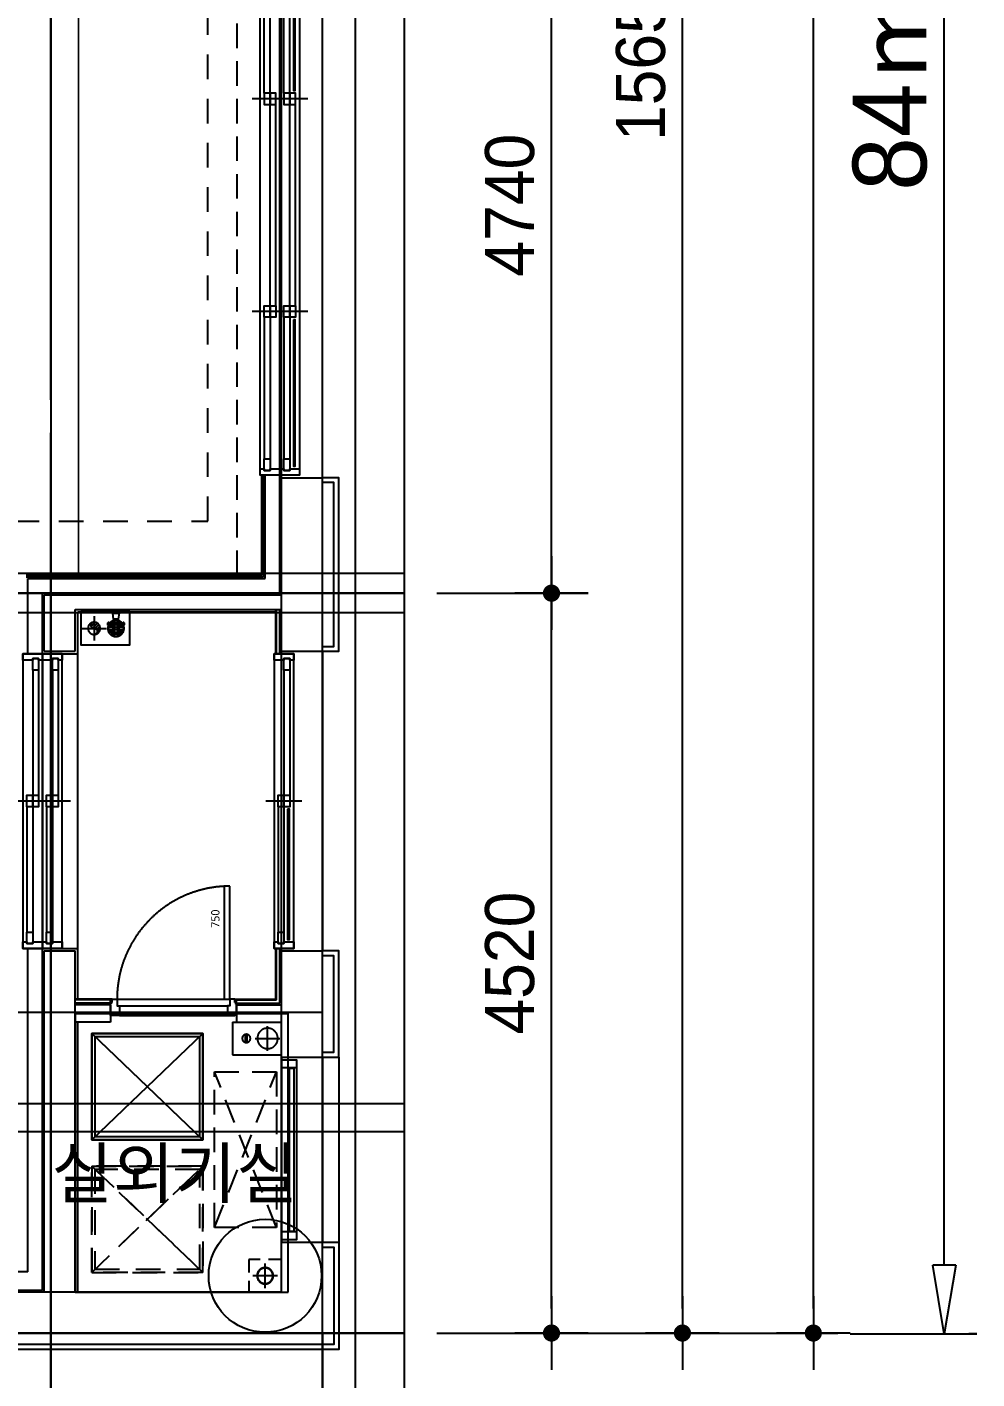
# Model space of a CAD drawing. Header units: millimetres. Extents: x 7086022 to 7120578, y 229555 to 276126.
# Drawn here: x 7114773 to 7120578, y 238075 to 246333 of the extents above; entities that cross this region are included whole.
import ezdxf
from ezdxf.enums import TextEntityAlignment as Align
from ezdxf.xclip import XClip

# ---------------------------------------------------------------- set-up
doc = ezdxf.new("R2010")
doc.units = ezdxf.units.MM
doc.header["$LTSCALE"] = 100
doc.header["$XCLIPFRAME"] = 2
for name, pattern in [('CEN', [62, 60, -1, 0, -1]), ('ST-DASH', [2.7, 1.5, -1.2]), ('U-84D-EX$0$CEN', [62, 60, -1, 0, -1]), ('U-84D-EX$0$DDOT', [13.5, 11.5, -1, 0, -1]), ('U-84D-EX$0$H', [1.3, 0.8, -0.5]), ('U-84D-EX$0$HD', [2.5, 1.5, -1]), ('U-84D-EX$0$HID', [2.3, 1.5, -0.8])]:
    doc.linetypes.add(name, pattern=pattern)
doc.layers.get('Defpoints').update_dxf_attribs({"color": 149})
for name, color, linetype in [('AA-BORD-XREF', 15, 'Continuous'), ('ARDM', 7, 'Continuous'), ('BP', 7, 'Continuous'), ('CEN', 1, 'CEN'), ('DIM', 7, 'Continuous'), ('ELE8', 8, 'Continuous'), ('TEXT', 2, 'Continuous'), ('U-84D-EX$0$A-커텐박스', 11, 'U-84D-EX$0$HID'), ('U-84D-EX$0$CEN', 1, 'U-84D-EX$0$CEN'), ('U-84D-EX$0$CON', 2, 'Continuous'), ('U-84D-EX$0$DOR', 4, 'Continuous'), ('U-84D-EX$0$ETC', 6, 'Continuous'), ('U-84D-EX$0$FIN', 5, 'Continuous'), ('U-84D-EX$0$FUR_미설치가구', 8, 'U-84D-EX$0$HID'), ('U-84D-EX$0$INSUL_line', 8, 'Continuous'), ('U-84D-EX$0$S-ELE', 4, 'Continuous'), ('U-84D-EX$0$STXS', 8, 'Continuous'), ('U-84D-EX$0$WAL', 3, 'Continuous'), ('U-84D-EX$0$WIN', 4, 'Continuous'), ('U-84D-EX$0$발코니 입면선', 4, 'Continuous'), ('U-84D-EX$0$하향식피난구', 8, 'Continuous'), ('U-84D-EX$0$확장전', 4, 'U-84D-EX$0$HID'), ('결로방지', 4, 'ST-DASH'), ('기단부-석재', 6, 'Continuous')]:
    doc.layers.add(name, color=color, linetype=linetype)
for name, color, linetype, plot in [('CUT-LINE', 105, 'Continuous', False), ('Defpoint', 142, 'Continuous', False), ('U-84D-EX$0$Defpoint', 142, 'Continuous', False), ('U-84D-EX$0$MC', 152, 'Continuous', False), ('체크', 2, 'Continuous', False)]:
    doc.layers.add(name, color=color, linetype=linetype, plot=plot)
doc.styles.add('U-84D-EX$0$맑은고딕', font='')
doc.styles.add('굴림', font='')
doc.styles.add('돋움', font='')
doc.styles.add('맑은 고딕', font='')
doc.styles.get('U-84D-EX$0$맑은고딕').set_extended_font_data('Malgun Gothic')
doc.styles.get('굴림').set_extended_font_data('Gulim')
doc.styles.get('돋움').set_extended_font_data('Dotum')
doc.styles.get('맑은 고딕').set_extended_font_data('Malgun Gothic')
doc.dimstyles.new('CH-ARROW-100%', dxfattribs={"dimscale": 100, "dimtxt": 4.5, "dimasz": 4.2, "dimexe": 1.5, "dimexo": 2, "dimgap": 1, "dimtad": 1, "dimdec": 0, "dimlunit": 6, "dimtxsty": '돋움', "dimblk": 'CLOSEDBLANK', "dimcen": 1, "dimclrt": 91, "dimadec": 0, "dimazin": 0, "dimtfac": 1, "dimtdec": 0, "dimtix": 1, "dimtmove": 2, "dimatfit": 3, "dimldrblk": 'LEADER-AR', "dimfxl": 1, "dimarcsym": 0})
doc.dimstyles.new('NORMAL', dxfattribs={"dimscale": 40, "dimtxt": 3, "dimasz": 1.5, "dimexe": 1.5, "dimexo": 2, "dimgap": 1, "dimtad": 1, "dimdec": 0, "dimzin": 0, "dimdsep": 46, "dimtxsty": '돋움', "dimblk": 'DOT', "dimblk1": 'NONE', "dimblk2": 'TICK', "dimcen": 0, "dimdle": 1.5, "dimclrd": 7, "dimclre": 7, "dimclrt": 3, "dimadec": 0, "dimazin": 0, "dimtfac": 1, "dimtdec": 0, "dimtix": 1, "dimtmove": 2, "dimatfit": 3, "dimldrblk": 'DOT', "dimfxl": 1, "dimtolj": 1, "dimtzin": 0, "dimarcsym": 0})

# ---------------------------------------------------------------- blocks, each defined once
blk = doc.blocks.new('BORD-302')
at = {"layer": 'Defpoint'}
blk.add_lwpolyline([(-16495, 26275), (11010, 26275), (11010, -9445), (-16495, -9445)], close=True, dxfattribs=at)
blk = doc.blocks.new('U-84D-EX$0$U-84D-TF-EX$0$A$C332646E4')
at = {"layer": 'U-84D-EX$0$STXS'}
for p, q in [((0, 300), (0, 0)), ((0, 300), (200, 300)), ((200, 300), (200, 0)), ((124.5, 220), (75.5, 220)), ((124.5, 210), (75.5, 210)), ((200, 0), (0, 0))]:
    blk.add_line(p, q, dxfattribs=at)
at = {"layer": 'U-84D-EX$0$STXS', "color": 1}
for p, q in [((175.5, 85), (24.5, 85)), ((100, 160.5), (100, 9.5))]:
    blk.add_line(p, q, dxfattribs=at)
at = {"layer": 'U-84D-EX$0$STXS'}
for centre, radius in [((100, 215), 25), ((100, 85), 62.5)]:
    blk.add_circle(centre, radius, dxfattribs=at)
blk = doc.blocks.new('U-84D-EX$0$WIN_1_1800')
at = {"layer": 'U-84D-EX$0$WIN'}
blk.add_line((0, -170), (0, 50), dxfattribs=at)
at = {"layer": 'U-84D-EX$0$WIN', "color": 5, "linetype": 'Continuous'}
for p, q in [((-800, -60), (-35, -60)), ((35, -24), (800, -24)), ((35, -60), (800, -60)), ((-800, -96), (-35, -96))]:
    blk.add_line(p, q, dxfattribs=at)
at = {"layer": 'U-84D-EX$0$WIN'}
for points in [[(-860, -96), (-870, -96), (-870, -60), (-860, -60), (-860, 0), (-900, 0), (-900, -120), (-860, -120)], [(-900, 0), (900, 0), (900, -120), (-900, -120)], [(860, -24), (870, -24), (870, -60), (860, -60), (860, -120), (900, -120), (900, 0), (860, 0)], [(-870, -96), (-800, -96), (-800, -60), (-870, -60)], [(-35, -60), (35, -60), (35, -24), (-35, -24)], [(-35, -96), (35, -96), (35, -60), (-35, -60)], [(870, -24), (800, -24), (800, -60), (870, -60)]]:
    blk.add_lwpolyline(points, close=True, dxfattribs=at)
blk = doc.blocks.new('U-84D-EX$0$WIN_2_1800')
at = {"layer": 'U-84D-EX$0$WIN'}
blk.add_line((0, -290), (0, 50), dxfattribs=at)
at = {"layer": 'U-84D-EX$0$WIN', "color": 5, "linetype": 'Continuous'}
for p, q in [((-800, -60), (-35, -60)), ((35, -24), (800, -24)), ((35, -60), (800, -60)), ((-800, -96), (-35, -96)), ((35, -144), (800, -144)), ((-800, -180), (-35, -180)), ((-800, -216), (-35, -216)), ((35, -180), (800, -180))]:
    blk.add_line(p, q, dxfattribs=at)
at = {"layer": 'U-84D-EX$0$WIN'}
for points in [[(-860, -96), (-870, -96), (-870, -60), (-860, -60), (-860, 0), (-900, 0), (-900, -120), (-860, -120)], [(-900, 0), (900, 0), (900, -120), (-900, -120)], [(860, -24), (870, -24), (870, -60), (860, -60), (860, -120), (900, -120), (900, 0), (860, 0)], [(-870, -96), (-800, -96), (-800, -60), (-870, -60)], [(-35, -60), (35, -60), (35, -24), (-35, -24)], [(-35, -96), (35, -96), (35, -60), (-35, -60)], [(870, -24), (800, -24), (800, -60), (870, -60)], [(-860, -216), (-870, -216), (-870, -180), (-860, -180), (-860, -120), (-900, -120), (-900, -240), (-860, -240)], [(-900, -120), (900, -120), (900, -240), (-900, -240)], [(-35, -180), (35, -180), (35, -144), (-35, -144)], [(870, -144), (800, -144), (800, -180), (870, -180)], [(860, -144), (870, -144), (870, -180), (860, -180), (860, -240), (900, -240), (900, -120), (860, -120)], [(-870, -216), (-800, -216), (-800, -180), (-870, -180)], [(-35, -216), (35, -216), (35, -180), (-35, -180)]]:
    blk.add_lwpolyline(points, close=True, dxfattribs=at)
blk = doc.blocks.new('*X96')
at = {"color": 0}
for p, q in [((2879.54, 10374.87), (2880.23, 10375.56)), ((2879.58, 10375.36), (2879.76, 10375.54)), ((2879.67, 10374.56), (2880.45, 10375.34)), ((2879.88, 10374.33), (2880.53, 10374.98)), ((2880.16, 10374.17), (2880.71, 10374.71)), ((2880.54, 10374.11), (2881.04, 10374.61))]:
    blk.add_line(p, q, dxfattribs=at)
blk = doc.blocks.new('U-84D-EX$0$U-84C-TF-EX$0$배수드레인')
at = {"layer": 'U-84D-EX$0$ETC', "color": 8}
for p, q in [((96.1, 250.1), (96.1, 254.1)), ((103.9, 250.1), (103.9, 254.1)), ((64.1, 217.6), (60.1, 217.6)), ((64.2, 210.8), (60.2, 210.8)), ((70.3, 241.1), (73.1, 238.3)), ((70.3, 187.5), (73.2, 190.3)), ((76, 241.1), (73.1, 243.9)), ((76, 187.5), (73.2, 184.6)), ((78.2, 217.6), (74.2, 217.6)), ((78.3, 210.8), (74.2, 210.8)), ((92.7, 217.6), (88.5, 217.6)), ((92.8, 210.8), (88.5, 210.8)), ((96.1, 236), (96.1, 240)), ((96.1, 221.3), (96.1, 225.7)), ((96.1, 203), (96.1, 207.3)), ((96.1, 188.6), (96.1, 192.7)), ((96.1, 174.5), (96.1, 178.5)), ((103.9, 236), (103.9, 240)), ((103.9, 221.3), (103.9, 225.7)), ((103.9, 203), (103.9, 207.3)), ((103.9, 188.6), (103.9, 192.7)), ((103.9, 174.5), (103.9, 178.5)), ((111.5, 210.8), (107.2, 210.8)), ((111.5, 217.6), (107.3, 217.6)), ((125.8, 210.8), (121.7, 210.8)), ((125.8, 217.6), (121.8, 217.6)), ((126.8, 244), (124, 241.1)), ((124, 187.4), (126.8, 184.6)), ((126.8, 238.3), (129.7, 241.1)), ((129.6, 187.4), (126.8, 190.3)), ((139.8, 210.8), (135.8, 210.8)), ((139.9, 217.6), (135.9, 217.6))]:
    blk.add_line(p, q, dxfattribs=at)
at = {"layer": 'U-84D-EX$0$ETC', "color": 1}
for p, q in [((100, 6.1), (100, 156.1)), ((175, 81.1), (25, 81.1))]:
    blk.add_line(p, q, dxfattribs=at)
at = {"layer": 'U-84D-EX$0$ETC'}
blk.add_lwpolyline([(200, 300), (200, 0), (0, 0), (0, 300)], close=True, dxfattribs=at)
for centre, radius in [((100, 214.3), 50), ((100, 81.1), 37.5)]:
    blk.add_circle(centre, radius, dxfattribs=at)
at = {"layer": 'U-84D-EX$0$ETC', "color": 8}
for radius, start, end in [(40, 95.59633, 132.20576), (36, 96.22048, 131.895), (40, 47.86871, 84.42506), (36, 48.18777, 83.80332), (40, 137.93774, 175.31724), (40, 184.97072, 222.13129), (36, 138.26449, 174.79557), (36, 185.52465, 221.81223), (40, 227.86326, 264.40367), (26, 98.62864, 172.78471), (26, 187.66047, 261.37136), (36, 228.18171, 263.77952), (22, 100.21298, 171.46382), (22, 189.0641, 259.78702), (12, 108.96946, 164.20902), (12, 196.78745, 251.03054), (8, 119.18271, 155.90861), (8, 205.67291, 240.81729), (26, 7.21529, 81.4045), (22, 8.53618, 79.82636), (12, 15.79098, 71.10559), (8, 24.09139, 60.93919), (26, 278.5955, 352.33953), (22, 280.17364, 350.9359), (12, 288.89441, 343.21255), (8, 299.06081, 334.32709), (36, 276.19668, 311.73551), (40, 275.57494, 312.06226), (36, 5.20443, 41.81829), (36, 318.105, 354.47535), (40, 317.79424, 355.02928), (40, 4.68276, 42.13674)]:
    blk.add_arc((100, 214.3), radius, start, end, dxfattribs=at)
at = {"layer": 'U-84D-EX$0$ETC', "color": 1}
for centre, start, end in [((81.2, 81.1), 0, 180), ((118.8, 81.1), 180, 0)]:
    blk.add_arc(centre, 18.8, start, end, dxfattribs=at)
at = {"layer": 'U-84D-EX$0$ETC', "color": 1, "xscale": 37.5, "yscale": 37.5, "zscale": 37.5, "rotation": 180}
blk.add_blockref('*X96', (108119.3, 389147.5), dxfattribs=at)
blk = doc.blocks.new('U-84D-EX$0$U-84C-TF-EX$0$D100-우수')
at = {"layer": 'Defpoints', "linetype": 'U-84D-EX$0$H'}
blk.add_lwpolyline([(200, 0), (0, 0), (0, 200), (200, 200)], close=True, dxfattribs=at)
at = {"layer": 'U-84D-EX$0$ETC', "color": 1}
for p, q in [((100, 175), (100, 25)), ((25, 100), (175, 100))]:
    blk.add_line(p, q, dxfattribs=at)
at = {"layer": 'U-84D-EX$0$ETC', "color": 4}
blk.add_circle((100, 100), 50, dxfattribs=at)
at = {"layer": 'U-84D-EX$0$ETC', "color": 8}
blk.add_circle((100, 100), 47, dxfattribs=at)
blk = doc.blocks.new('U-84D-EX$0$FUR_발코니_수전')
at = {"layer": 'U-84D-EX$0$STXS'}
for p, q in [((0, 0), (-29.2, 0)), ((0, 0), (-29.2, 0)), ((29.2, 0), (0, 0)), ((29.2, 0), (0, 0)), ((-5.8, -71.3), (-44, -64.6)), ((-5.8, -71.3), (-44, -64.6)), ((-5.8, -74.6), (-44, -81.3)), ((-5.8, -74.6), (-44, -81.3)), ((-23.1, -63.4), (-9.6, -49.8)), ((-23.1, -63.4), (-9.6, -49.8)), ((-23.1, -68.2), (-23.1, -63.4)), ((-23.1, -68.2), (-23.1, -63.4)), ((-23.1, -82.5), (-23.1, -77.6)), ((-23.1, -82.5), (-23.1, -77.6)), ((-9.6, -96), (-23.1, -82.5)), ((-9.6, -96), (-23.1, -82.5)), ((-19.9, -7), (0, -7)), ((-19.9, -7), (0, -7)), ((-14.3, -42.9), (-19.3, -7)), ((-14.3, -42.9), (-19.3, -7)), ((0, -42.9), (-14.3, -42.9)), ((0, -42.9), (-14.3, -42.9)), ((-9.6, -49.8), (9.6, -49.8)), ((-9.6, -49.8), (9.6, -49.8)), ((0, -7), (19.9, -7)), ((0, -7), (19.9, -7)), ((14.3, -42.9), (0, -42.9)), ((14.3, -42.9), (0, -42.9)), ((5.8, -71.3), (44, -64.6)), ((5.8, -71.3), (44, -64.6)), ((5.8, -74.6), (44, -81.3)), ((5.8, -74.6), (44, -81.3)), ((9.6, -49.8), (23.1, -63.4)), ((9.6, -49.8), (23.1, -63.4)), ((23.1, -82.5), (9.6, -96)), ((23.1, -82.5), (9.6, -96)), ((19.3, -7), (14.3, -42.9)), ((19.3, -7), (14.3, -42.9)), ((23.1, -63.4), (23.1, -68.2)), ((23.1, -63.4), (23.1, -68.2)), ((23.1, -77.6), (23.1, -82.5)), ((23.1, -77.6), (23.1, -82.5)), ((-14.7, -90.9), (-14.7, -117.3)), ((-14.7, -90.9), (-14.7, -117.3)), ((9.6, -96), (-9.6, -96)), ((9.6, -96), (-9.6, -96)), ((14.7, -117.3), (14.7, -90.9)), ((14.7, -117.3), (14.7, -90.9))]:
    blk.add_line(p, q, dxfattribs=at)
blk.add_circle((0, -72.9), 5.91, dxfattribs=at)
blk.add_circle((0, -72.9), 5.91, dxfattribs=at)
for centre, radius, start, end in [((-17.5, 6), 13.2, 207.18523, 259.41198), ((-17.5, 6), 13.2, 207.18523, 259.41198), ((17.5, 6), 13.2, 280.58802, 332.81477), ((17.5, 6), 13.2, 280.58802, 332.81477), ((-44, -72.9), 8.37, 90, 270), ((-44, -72.9), 8.37, 90, 270), ((-41.6, -49.9), 28.1, 351.51099, 14.30798), ((-41.6, -49.9), 28.1, 351.51099, 14.30798), ((41.6, -49.9), 28.1, 165.69202, 188.48901), ((41.6, -49.9), 28.1, 165.69202, 188.48901), ((44, -72.9), 8.37, 270, 90), ((44, -72.9), 8.37, 270, 90), ((0, -117.3), 14.7, 180, 0), ((0, -117.3), 14.7, 180, 0)]:
    blk.add_arc(centre, radius, start, end, dxfattribs=at)
blk = doc.blocks.new('U-84D-EX$0$A$C16b6767f')
at = {"layer": 'U-84D-EX$0$Defpoint'}
blk.add_lwpolyline([(0, 0), (1700, 0), (1700, 1300), (0, 1300)], close=True, dxfattribs=at)
at = {"layer": 'U-84D-EX$0$하향식피난구', "linetype": 'U-84D-EX$0$HD'}
for p, q in [((120, 1200), (770, 520)), ((120, 520), (770, 1200))]:
    blk.add_line(p, q, dxfattribs=at)
at = {"layer": 'U-84D-EX$0$하향식피난구'}
for p, q in [((930, 1200), (1580, 520)), ((930, 520), (1580, 1200))]:
    blk.add_line(p, q, dxfattribs=at)
at = {"layer": 'U-84D-EX$0$하향식피난구', "linetype": 'U-84D-EX$0$HD'}
blk.add_lwpolyline([(770, 520), (770, 1200), (120, 1200), (120, 520), (770, 520)], dxfattribs=at)
blk.add_lwpolyline([(750, 540), (750, 1180), (140, 1180), (140, 540)], close=True, dxfattribs=at)
at = {"layer": 'U-84D-EX$0$하향식피난구'}
blk.add_lwpolyline([(1580, 520), (1580, 1200), (930, 1200), (930, 520), (1580, 520)], dxfattribs=at)
blk.add_lwpolyline([(1560, 540), (1560, 1180), (950, 1180), (950, 540)], close=True, dxfattribs=at)
blk = doc.blocks.new('U-84D-EX$0$FUR_실외기실')
at = {"layer": 'U-84D-EX$0$FUR_미설치가구'}
for p, q in [((1025, 410), (75, 30)), ((1025, 30), (75, 410))]:
    blk.add_line(p, q, dxfattribs=at)
blk.add_lwpolyline([(1025, 410), (75, 410), (75, 30), (1025, 30)], close=True, dxfattribs=at)
at = {"layer": 'U-84D-EX$0$WIN', "color": 4, "linetype": 'Continuous'}
for p, q in [((50, 0), (1050, 0)), ((50, -92), (1050, -92))]:
    blk.add_line(p, q, dxfattribs=at)
for points in [[(0, 0), (0, -92), (50, -92), (50, 0), (0, 0)], [(1050, 0), (1050, -92), (1100, -92), (1100, 0), (1050, 0)]]:
    blk.add_lwpolyline(points, dxfattribs=at)
at = {"layer": 'U-84D-EX$0$WIN', "color": 5, "linetype": 'Continuous'}
blk.add_lwpolyline([(1047, -77), (53, -77), (53, -47), (1047, -47), (1047, -77)], dxfattribs=at)
blk = doc.blocks.new('U-84D-EX$0$S-CEN')
at = {"layer": 'U-84D-EX$0$S-ELE', "color": 8, "linetype": 'U-84D-EX$0$CEN'}
for p, q in [((-15655, 10665), (-15655, -500)), ((-11135, 8464.5), (-11135, -500)), ((-14425, -500), (-14425, 5700)), ((-6195, 1660), (-16155, 1660)), ((-16155, 0), (200, 0))]:
    blk.add_line(p, q, dxfattribs=at)
at = {"layer": 'U-84D-EX$0$S-ELE', "color": 6, "linetype": 'U-84D-EX$0$HID'}
for p, q in [((-14635, 1410), (-15285, 730)), ((-15285, 1410), (-14635, 730))]:
    blk.add_line(p, q, dxfattribs=at)
at = {"layer": 'U-84D-EX$0$S-ELE', "color": 1}
for p, q in [((-13825, 1410), (-14475, 730)), ((-14475, 1410), (-13825, 730))]:
    blk.add_line(p, q, dxfattribs=at)
at = {"layer": 'U-84D-EX$0$S-ELE', "color": 4}
for p, q in [((-15100, 250), (-13970, 250)), ((-13320, 250), (-11490, 250)), ((-10430, 250), (-7100, 250)), ((-15100, 0), (-13970, 0)), ((-13320, 0), (-11490, 0)), ((-10430, 0), (-7100, 0))]:
    blk.add_line(p, q, dxfattribs=at)
at = {"layer": 'U-84D-EX$0$S-ELE', "color": 6, "linetype": 'U-84D-EX$0$HID'}
blk.add_lwpolyline([(-15285, 1410), (-14635, 1410), (-14635, 730), (-15285, 730)], close=True, dxfattribs=at)
at = {"layer": 'U-84D-EX$0$S-ELE', "color": 4}
blk.add_lwpolyline([(-14475, 1410), (-13825, 1410), (-13825, 730), (-14475, 730)], close=True, dxfattribs=at)
blk = doc.blocks.new('U-84D-EX$0$A$Cba098c15')
at = {"layer": 'Defpoints'}
for p, q in [((0, 0), (0, 100)), ((770, 0), (770, 100))]:
    blk.add_line(p, q, dxfattribs=at)
at = {"layer": 'U-84D-EX$0$DOR', "color": 9}
for p, q in [((40, 100), (730, 100)), ((55, 60), (715, 60)), ((55, 0), (715, 0))]:
    blk.add_line(p, q, dxfattribs=at)
at = {"layer": 'U-84D-EX$0$DOR', "color": 4}
blk.add_lwpolyline([(730, 790), (695, 790), (695, 100), (730, 100)], close=True, dxfattribs=at)
for points in [[(10, 80), (10, 100), (40, 100), (40, 60), (55, 60), (55, 0), (10, 0), (10, 20)], [(760, 80), (760, 100), (730, 100), (730, 60), (715, 60), (715, 0), (760, 0), (760, 20)]]:
    blk.add_lwpolyline(points, dxfattribs=at)
at = {"layer": 'U-84D-EX$0$DOR', "color": 1, "linetype": 'U-84D-EX$0$DDOT'}
blk.add_arc((730, 100), 690, 90, 180, dxfattribs=at)
at = {"layer": 'Defpoints', "style": 'U-84D-EX$0$맑은고딕'}
blk.add_text('750', height=50, rotation=90, dxfattribs=at).set_placement((680.6, 535.5), align=Align.BOTTOM_LEFT)
blk = doc.blocks.new('U-84D-EX$0$A$C16fea984')
at = {"layer": 'U-84D-EX$0$WIN'}
for p, q in [((1000, -50), (1000, 290)), ((2300, -50), (2300, 290))]:
    blk.add_line(p, q, dxfattribs=at)
at = {"layer": 'U-84D-EX$0$WIN', "color": 5, "linetype": 'Continuous'}
for p, q in [((965, 216), (100, 216)), ((965, 180), (100, 180)), ((1035, 180), (2265, 180)), ((2335, 216), (3200, 216)), ((2335, 180), (3200, 180)), ((965, 96), (100, 96)), ((1035, 144), (2265, 144)), ((2335, 96), (3200, 96)), ((965, 60), (100, 60)), ((1035, 60), (2265, 60)), ((1035, 24), (2265, 24)), ((2335, 60), (3200, 60))]:
    blk.add_line(p, q, dxfattribs=at)
at = {"layer": 'U-84D-EX$0$WIN'}
for points in [[(0, 240), (3300, 240), (3300, 120), (0, 120)], [(40, 216), (30, 216), (30, 180), (40, 180), (40, 120), (0, 120), (0, 240), (40, 240)], [(30, 216), (100, 216), (100, 180), (30, 180)], [(1035, 180), (965, 180), (965, 216), (1035, 216)], [(1035, 144), (965, 144), (965, 180), (1035, 180)], [(2265, 180), (2335, 180), (2335, 216), (2265, 216)], [(2265, 144), (2335, 144), (2335, 180), (2265, 180)], [(3270, 216), (3200, 216), (3200, 180), (3270, 180)], [(3260, 216), (3270, 216), (3270, 180), (3260, 180), (3260, 120), (3300, 120), (3300, 240), (3260, 240)], [(0, 120), (3300, 120), (3300, 0), (0, 0)], [(40, 96), (30, 96), (30, 60), (40, 60), (40, 0), (0, 0), (0, 120), (40, 120)], [(30, 96), (100, 96), (100, 60), (30, 60)], [(1035, 60), (965, 60), (965, 96), (1035, 96)], [(2265, 60), (2335, 60), (2335, 96), (2265, 96)], [(3270, 96), (3200, 96), (3200, 60), (3270, 60)], [(3260, 96), (3270, 96), (3270, 60), (3260, 60), (3260, 0), (3300, 0), (3300, 120), (3260, 120)], [(1035, 24), (965, 24), (965, 60), (1035, 60)], [(2265, 24), (2335, 24), (2335, 60), (2265, 60)]]:
    blk.add_lwpolyline(points, close=True, dxfattribs=at)
blk = doc.blocks.new('*U120')
at = {"layer": 'U-84D-EX$0$WIN'}
blk.add_line((15, 8), (910, 8), dxfattribs=at)
at = {"layer": 'U-84D-EX$0$WIN', "color": 8}
blk.add_lwpolyline([(15, 13.4), (910, 13.4), (910, 2.6), (15, 2.6)], close=True, dxfattribs=at)
blk = doc.blocks.new('*U121')
at = {"layer": 'U-84D-EX$0$WIN'}
blk.add_line((15, 8), (810, 8), dxfattribs=at)
at = {"layer": 'U-84D-EX$0$WIN', "color": 8}
blk.add_lwpolyline([(15, 13.4), (810, 13.4), (810, 2.6), (15, 2.6)], close=True, dxfattribs=at)
blk = doc.blocks.new('U-84D-EX', base_point=(0, 0))
at = {"layer": 'U-84D-EX$0$A-커텐박스'}
blk.add_line((-4410, -9945), (110, -9945), dxfattribs=at)
at = {"layer": 'U-84D-EX$0$CEN'}
for p, q in [((-9040, -10965), (-9040, -1755)), ((-4520, -10965), (-4520, -2000.5)), ((-7810, -10965), (-7810, -4765)), ((-7080, -8605), (-7080, -10465)), ((-7080, -8605), (-7080, -10465)), ((-9540, -8805), (420, -8805)), ((-9540, -10465), (6815, -10465))]:
    blk.add_line(p, q, dxfattribs=at)
at = {"layer": 'U-84D-EX$0$CON'}
for p, q in [((-9040, -10465), (-9040, -3810)), ((-8790, -10215), (-8790, -3810)), ((-7140, -9170), (-7140, -8955)), ((-7140, -8955), (-7035, -8955)), ((-7035, -9170), (-7035, -8955)), ((-7035, -9170), (-7140, -9170)), ((-7140, -9940), (-7140, -10215)), ((-7035, -9940), (-7140, -9940)), ((-7035, -9940), (-7035, -10215)), ((-8790, -10215), (-8485, -10215)), ((-8485, -10215), (-8485, -10465)), ((-8485, -10215), (-8485, -10465)), ((-7355, -10215), (-7355, -10465)), ((-7355, -10215), (-6705, -10215)), ((-6705, -10215), (-6705, -10465)), ((-6705, -10215), (-6705, -10465)), ((-4875, -10215), (-4875, -10465)), ((-4875, -10215), (-4875, -10465)), ((-4875, -10215), (-3815, -10215)), ((-3815, -10215), (-3815, -10465)), ((-3815, -10215), (-3815, -10465)), ((-9040, -10465), (-8485, -10465)), ((-7355, -10465), (-6705, -10465)), ((-4875, -10465), (-3815, -10465))]:
    blk.add_line(p, q, dxfattribs=at)
at = {"layer": 'U-84D-EX$0$FIN'}
for p, q in [((-4420, -8655), (-4420, -10105)), ((-4410, -8655), (-4410, -10095)), ((-6690, -8875), (-6690, -8970)), ((-4890, -8875), (-4890, -8970)), ((-8790, -8970), (-7140, -8970)), ((-7000, -9180), (-7000, -8955)), ((-7000, -8970), (-6690, -8970)), ((-6690, -8970), (-4890, -8970)), ((-4890, -8970), (-4635, -8970)), ((-4635, -8970), (-4635, -10180)), ((-7000, -9930), (-7000, -10180)), ((-4420, -10105), (-3800, -10105)), ((-4410, -10095), (-3800, -10095)), ((-7000, -10180), (-6690, -10180)), ((-7000, -10180), (-6690, -10180)), ((-4890, -10180), (-4635, -10180)), ((-4890, -10180), (-4620, -10180))]:
    blk.add_line(p, q, dxfattribs=at)
at = {"layer": 'U-84D-EX$0$INSUL_line'}
for p, q in [((-8780, -8755), (-8780, -3795)), ((-8665, -8665), (-8665, -3795)), ((-8665, -8665), (-6690, -8665)), ((-4890, -8665), (-4430, -8665)), ((-4430, -8665), (-4430, -10115)), ((-8780, -8755), (-6690, -8755)), ((-4890, -8755), (-4520, -8755)), ((-4520, -8755), (-4520, -10205)), ((-7025, -9180), (-7025, -8955)), ((-7005, -9180), (-7005, -8955)), ((-7025, -9930), (-7025, -10205)), ((-7005, -9930), (-7005, -10185)), ((-4430, -10115), (-3800, -10115)), ((-7025, -10205), (-6690, -10205)), ((-7005, -10185), (-6690, -10185)), ((-4890, -10185), (-4620, -10185)), ((-4890, -10205), (-4620, -10205)), ((-4520, -10205), (-3760, -10205))]:
    blk.add_line(p, q, dxfattribs=at)
at = {"layer": 'U-84D-EX$0$MC'}
for p, q in [((-4400, -10965), (-4400, -2000.5)), ((-7640, -10965), (-7640, -4765)), ((-4640, -10965), (-4640, -4765))]:
    blk.add_line(p, q, dxfattribs=at)
at = {"layer": 'U-84D-EX$0$WAL'}
for p, q in [((-8790, -8765), (-6705, -8765)), ((-6705, -8765), (-6705, -8955)), ((-4875, -8765), (-4875, -8955)), ((-4875, -8765), (-4530, -8765)), ((-4530, -8765), (-4530, -10215)), ((-8790, -8955), (-6705, -8955)), ((-4875, -8955), (-4620, -8955)), ((-4620, -8955), (-4620, -10215))]:
    blk.add_line(p, q, dxfattribs=at)
at = {"layer": 'U-84D-EX$0$WIN'}
blk.add_line((-7355, -10215), (-8485, -10215), dxfattribs=at)
blk.add_line((-7355, -10215), (-8485, -10215), dxfattribs=at)
at = {"layer": 'U-84D-EX$0$발코니 입면선'}
for p, q in [((-7355, -10465), (-8485, -10465)), ((-7355, -10465), (-8485, -10465)), ((-4875, -10465), (-6705, -10465)), ((-4875, -10465), (-6705, -10465)), ((-3815, -10465), (-485, -10465)), ((-3815, -10465), (-485, -10465))]:
    blk.add_line(p, q, dxfattribs=at)
at = {"layer": 'U-84D-EX$0$확장전', "const_width": 10}
blk.add_lwpolyline([(6490, -9215), (0, -9215), (0, -8975), (-4410, -8975)], dxfattribs=at)
at = {"rotation": 270}
blk.add_blockref('U-84D-EX$0$A$Cba098c15', (-7100, -9170), dxfattribs=at)
blk.add_blockref('U-84D-EX$0$A$C16fea984', (-3800, -10325))
at = {"xscale": -1}
for name, p in [('*U121', (-5825, -10266)), ('*U120', (-2835, -10301)), ('*U120', (-540, -10301))]:
    blk.add_blockref(name, p, dxfattribs=at)
at = {"layer": 'U-84D-EX$0$CON', "extrusion": (0, 0, -1), "zscale": -1}
blk.add_blockref('U-84D-EX$0$WIN_2_1800', (5790, -8635), dxfattribs=at)
at = {"layer": 'U-84D-EX$0$S-ELE'}
blk.add_blockref('U-84D-EX$0$S-CEN', (6615, -10465), dxfattribs=at)
at = {"layer": 'U-84D-EX$0$STXS', "xscale": -1, "rotation": 180}
for name, p in [('U-84D-EX$0$U-84C-TF-EX$0$배수드레인', (-4835, -8988.9)), ('U-84D-EX$0$U-84C-TF-EX$0$D100-우수', (-8790, -10015))]:
    blk.add_blockref(name, p, dxfattribs=at)
at = {"layer": 'U-84D-EX$0$STXS', "extrusion": (0, 0, -1), "xscale": -1.000000000000001, "zscale": -1.000000000000001, "rotation": 90}
blk.add_blockref('U-84D-EX$0$FUR_발코니_수전', (4635, -9203.3), dxfattribs=at)
at = {"layer": 'U-84D-EX$0$STXS', "xscale": -1}
blk.add_blockref('U-84D-EX$0$U-84D-TF-EX$0$A$C332646E4', (-7140, -10215), dxfattribs=at)
at = {"layer": 'U-84D-EX$0$WIN', "xscale": -1}
blk.add_blockref('U-84D-EX$0$FUR_실외기실', (-7370, -10215), dxfattribs=at)
at = {"layer": 'U-84D-EX$0$WIN', "extrusion": (0, 0, -1), "zscale": -1}
blk.add_blockref('U-84D-EX$0$WIN_1_1800', (5790, -10170), dxfattribs=at)
blk.add_blockref('U-84D-EX$0$WIN_1_1800', (5790, -10170), dxfattribs=at)
at = {"layer": 'U-84D-EX$0$하향식피난구'}
blk.add_blockref('U-84D-EX$0$A$C16b6767f', (-8790, -10255), dxfattribs=at)
blk = doc.blocks.new('_ClosedBlank')
at = {"color": 0, "linetype": 'ByBlock', "lineweight": -2}
for p, q in [((-1, 0.167), (0, 0)), ((-1, 0.167), (-1, -0.167)), ((0, 0), (-1, -0.167))]:
    blk.add_line(p, q, dxfattribs=at)
blk = doc.blocks.new('*D52')
at = {"layer": 'Defpoints', "color": 0, "transparency": 16777216}
for p in [(34705, -22465), (34705, -22465), (34705, -38125.5)]:
    blk.add_point(p, dxfattribs=at)
at = {"layer": 'DIM', "color": 0, "lineweight": -2, "transparency": 16777216}
for p, q in [((34905, -22465), (34855, -22465)), ((34705, -37705.5), (34705, -22885)), ((34905, -38125.5), (34855, -38125.5))]:
    blk.add_line(p, q, dxfattribs=at)
at = {"layer": 'DIM', "color": 0, "lineweight": -2, "transparency": 16777216, "xscale": 420, "yscale": 420, "zscale": 420}
for p, rotation in [((34705, -22465), 90), ((34705, -38125.5), 270)]:
    blk.add_blockref('_ClosedBlank', p, dxfattribs=dict(at, rotation=rotation))
at = {"layer": 'DIM', "color": 91, "transparency": 16777216, "insert": (34374, -30295.3), "char_height": 450, "attachment_point": 5, "rotation": 90, "style": '굴림'}
blk.add_mtext('{\\C3;84㎡D}', dxfattribs=at)
blk = doc.blocks.new('LEADER-AR')
at = {"layer": 'DIM'}
blk.add_hatch(color=256, dxfattribs=at).paths.add_polyline_path([(-1, -0.167), (0, 0), (-1, 0.167)])
blk.add_lwpolyline([(-1, -0.167), (0, 0), (-1, 0.167)], close=True, dxfattribs=at)
blk = doc.blocks.new('DOT')
at = {"layer": 'DIM'}
blk.add_line((0, 1.5), (0, -1.5), dxfattribs=at)
at = {"layer": 'DIM', "linetype": 'Continuous'}
blk.add_line((-1.5, 0), (1.5, 0), dxfattribs=at)
at = {"layer": 'DIM', "const_width": 0.35}
blk.add_lwpolyline([(-0.175, 0, 1), (0.175, 0, 1)], format="xyb", close=True, dxfattribs=at)
blk = doc.blocks.new('*D53')
at = {"layer": 'Defpoints', "color": 0, "transparency": 16777216}
for p in [(31405, -4800), (33905, -4800), (31405, -38120)]:
    blk.add_point(p, dxfattribs=at)
at = {"layer": 'DIM', "color": 7, "lineweight": -2, "transparency": 16777216}
for p, q in [((31605, -4800), (34055, -4800)), ((33905, -37970), (33905, -4950)), ((31605, -38120), (34055, -38120))]:
    blk.add_line(p, q, dxfattribs=at)
at = {"layer": 'DIM', "color": 7, "lineweight": -2, "transparency": 16777216, "xscale": 150, "yscale": 150, "zscale": 150}
for p, rotation in [((33905, -4800), 90), ((33905, -38120), 270)]:
    blk.add_blockref('DOT', p, dxfattribs=dict(at, rotation=rotation))
at = {"layer": 'DIM', "color": 3, "transparency": 16777216, "insert": (33651.2, -21460), "char_height": 300, "attachment_point": 5, "rotation": 90, "style": '굴림'}
blk.add_mtext('\\A1;33320', dxfattribs=at)
blk = doc.blocks.new('_None')
blk = doc.blocks.new('_Oblique')
at = {"color": 0, "linetype": 'ByBlock', "lineweight": -2}
blk.add_line((-0.5, -0.5), (0.5, 0.5), dxfattribs=at)
blk = doc.blocks.new('TICK')
at = {"layer": 'Defpoints', "color": 0, "linetype": 'ByBlock'}
blk.add_point((0, 0), dxfattribs=at)
at = {"layer": 'DIM'}
blk.add_line((0, 1.6875), (0, -1.6875), dxfattribs=at)
at = {"layer": 'DIM', "linetype": 'Continuous'}
blk.add_line((-1.6875, 0), (1.6875, 0), dxfattribs=at)
at = {"color": 7, "linetype": 'ByBlock', "xscale": 1.6875, "yscale": 1.6875, "zscale": 1.6875}
blk.add_blockref('_Oblique', (0, 0), dxfattribs=at)
blk = doc.blocks.new('*D15')
at = {"layer": 'Defpoints', "color": 0, "transparency": 16777216}
for p in [(31405, -28860), (32305, -28860), (31405, -33600)]:
    blk.add_point(p, dxfattribs=at)
at = {"layer": 'DIM', "color": 7, "lineweight": -2, "transparency": 16777216}
for p, q in [((31605, -28860), (32455, -28860)), ((32305, -33450), (32305, -29010)), ((31605, -33600), (32455, -33600))]:
    blk.add_line(p, q, dxfattribs=at)
at = {"layer": 'DIM', "color": 7, "lineweight": -2, "transparency": 16777216, "xscale": 150, "yscale": 150, "zscale": 150}
for p, rotation in [((32305, -28860), 90), ((32305, -33600), 270)]:
    blk.add_blockref('DOT', p, dxfattribs=dict(at, rotation=rotation))
at = {"layer": 'DIM', "color": 3, "transparency": 16777216, "insert": (32050.8, -31230), "char_height": 300, "attachment_point": 5, "rotation": 90, "style": '굴림'}
blk.add_mtext('\\A1;4740', dxfattribs=at)
blk = doc.blocks.new('*D16')
at = {"layer": 'Defpoints', "color": 0, "transparency": 16777216}
for p in [(31405, -33600), (32305, -33600), (31405, -38120)]:
    blk.add_point(p, dxfattribs=at)
at = {"layer": 'DIM', "color": 7, "lineweight": -2, "transparency": 16777216}
for p, q in [((31605, -33600), (32455, -33600)), ((32305, -37970), (32305, -33750)), ((31605, -38120), (32455, -38120))]:
    blk.add_line(p, q, dxfattribs=at)
at = {"layer": 'DIM', "color": 7, "lineweight": -2, "transparency": 16777216, "xscale": 150, "yscale": 150, "zscale": 150}
for p, rotation in [((32305, -33600), 90), ((32305, -38120), 270)]:
    blk.add_blockref('DOT', p, dxfattribs=dict(at, rotation=rotation))
at = {"layer": 'DIM', "color": 3, "transparency": 16777216, "insert": (32051, -35860), "char_height": 300, "attachment_point": 5, "rotation": 90, "style": '굴림'}
blk.add_mtext('\\A1;4520', dxfattribs=at)
blk = doc.blocks.new('*D17')
at = {"layer": 'Defpoints', "color": 0, "transparency": 16777216}
for p in [(31405, -22465), (33105, -22465), (31405, -38120)]:
    blk.add_point(p, dxfattribs=at)
at = {"layer": 'DIM', "color": 7, "lineweight": -2, "transparency": 16777216}
for p, q in [((31605, -22465), (33255, -22465)), ((33105, -37970), (33105, -22615)), ((31605, -38120), (33255, -38120))]:
    blk.add_line(p, q, dxfattribs=at)
at = {"layer": 'DIM', "color": 7, "lineweight": -2, "transparency": 16777216, "xscale": 150, "yscale": 150, "zscale": 150}
for p, rotation in [((33105, -22465), 90), ((33105, -38120), 270)]:
    blk.add_blockref('DOT', p, dxfattribs=dict(at, rotation=rotation))
at = {"layer": 'DIM', "color": 3, "transparency": 16777216, "insert": (32850.8, -30292.5), "char_height": 300, "attachment_point": 5, "rotation": 90, "style": '굴림'}
blk.add_mtext('\\A1;15655', dxfattribs=at)
blk = doc.blocks.new('302 NAME')
at = {"layer": 'TEXT', "linetype": 'Continuous', "style": '맑은 고딕'}
blk.add_text('실외기실', height=300, dxfattribs=at).set_placement((7115674.9, 239332.2), align=Align.MIDDLE_CENTER)
blk = doc.blocks.new('A$C9892afa6')
at = {"layer": 'TEXT'}
blk.add_blockref('302 NAME', (-7090708.1, -240124.9), dxfattribs=at)
blk = doc.blocks.new('A$C29a73466')
at = {"layer": '체크'}
blk.add_circle((25170, -1770), 344.9, dxfattribs=at)
blk = doc.blocks.new('기단부-302-TF')
at = {"layer": 'ELE8'}
blk.add_line((14035, -15365), (14035, -16495), dxfattribs=at)
at = {"layer": '기단부-석재'}
for points in [[(13935, -12885), (14035, -12885), (14035, -11825), (13935, -11825)], [(13935, -12855), (14005, -12855), (14005, -11855), (13935, -11855)], [(13935, -15365), (14035, -15365), (14035, -14715), (13935, -14715)], [(13935, -15335), (14005, -15335), (14005, -14745), (13935, -14745)], [(13935, -16495), (14035, -16495), (14035, -17150), (7280, -17150), (7280, -17050.4)], [(13935, -16525), (14005, -16525), (14005, -17120), (7310, -17120), (7310, -17050.4)]]:
    blk.add_lwpolyline(points, dxfattribs=at)
blk = doc.blocks.new('DIM-302-TF')
at = {"layer": 'CEN'}
for p, q in [((29245, -38120), (29245, -39320)), ((30905, -38120), (30905, -39320))]:
    blk.add_line(p, q, dxfattribs=at)
at = {"layer": 'DIM'}
blk.add_line((34130, -38125.5), (34905, -38125.5), dxfattribs=at)
for base, p1, p2, picture, middle in [((33905, -4800), (31405, -38120), (31405, -4800), '*D53', (33651.2, -21460)), ((33105, -22465), (31405, -38120), (31405, -22465), '*D17', (32850.8, -30292.5)), ((32305, -28860), (31405, -33600), (31405, -28860), '*D15', (32050.8, -31230)), ((32305, -33600), (31405, -38120), (31405, -33600), '*D16', (32051, -35860))]:
    dim = blk.add_linear_dim(base=base, p1=p1, p2=p2, angle=270, dimstyle='NORMAL', override={"dimscale": 100, "dimtxsty": '굴림'}, dxfattribs=at)
    dim.commit()
    dim.dimension.update_dxf_attribs({"geometry": picture, "text_midpoint": middle})
dim = blk.add_linear_dim(base=(34705, -22465), p1=(34705, -38125.5), p2=(34705, -22465), angle=90, text='{\\C3;84㎡D}', dimstyle='CH-ARROW-100%', override={"dimtxsty": '굴림'}, dxfattribs=at)
dim.commit()
dim.dimension.update_dxf_attribs({"geometry": '*D52', "text_midpoint": (34374, -30295.3)})

msp = doc.modelspace()

# ---------------------------------------------------------------- linework, layer by layer
at = {"layer": 'CUT-LINE'}
msp.add_lwpolyline([(7106113.1, 247719.9), (7109113.1, 247719.9), (7109113.1, 249939.9), (7108048.1, 249939.9), (7108048.1, 254009.9), (7117078.1, 254009.9), (7117078.1, 237854.9), (7106130.4, 237854.9)], close=True, dxfattribs=at)

# ---------------------------------------------------------------- block references
at = {"layer": 'AA-BORD-XREF'}
msp.add_blockref('BORD-302', (7105768.1, 246599.9), dxfattribs=at)

# ---------------------------------------------------------------- next in the draw order: block references
at = {"layer": 'BP'}
ref = msp.add_blockref('U-84D-EX', (7106113.1, 247394.9), dxfattribs=dict(at, rotation=90))
XClip(ref).set_block_clipping_path([(324.9999999999, 0), (324.9999999967, -2999.9999999991), (2544.9999999997, -2999.9999999991), (2544.9999999997, -1934.9999999991), (6614.9999999999, -1934.9999999991), (6614.9999999999, -10964.9999999991), (-9540.0000000001, -10964.9999999991), (-9540.0000000001, -17.3253110833)])

# ---------------------------------------------------------------- next in the draw order: linework, layer by layer
at = {"layer": '결로방지'}
msp.add_lwpolyline([(7114428.1, 242984.9), (7114428.1, 243314.9), (7115878.1, 243314.9), (7115878.1, 253569.9), (7112793.1, 253569.9), (7112793.1, 251589.9), (7108553.1, 251589.9), (7108553.1, 250389.9), (7109813.1, 250389.9), (7109813.1, 246889.9), (7106238.1, 246889.9)], dxfattribs=at)

# ---------------------------------------------------------------- next in the draw order: block references
at = {"layer": 'ARDM'}
msp.add_blockref('A$C29a73466', (7091058.1, 240474.9), dxfattribs=at)
at = {"layer": 'BP'}
msp.add_blockref('A$C9892afa6', (7090708.1, 240124.9), dxfattribs=at)
at = {"layer": 'CEN'}
msp.add_blockref('DIM-302-TF', (7085673.1, 276474.9), dxfattribs=at)
at = {"layer": '기단부-석재'}
msp.add_blockref('기단부-302-TF', (7102643.1, 255404.9), dxfattribs=at)

doc.saveas('drawing.dxf')
